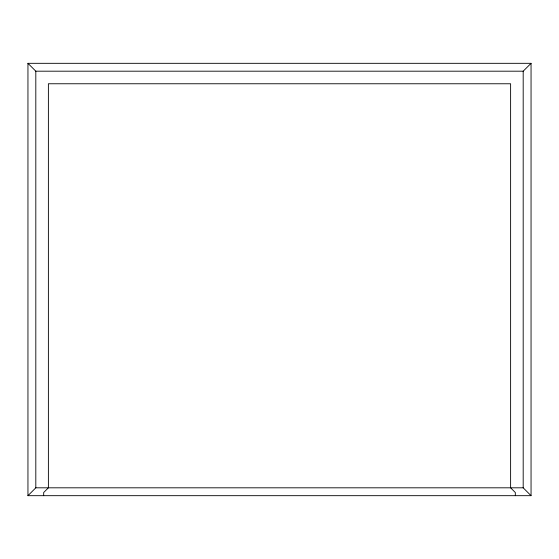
<?xml version="1.0" encoding="UTF-8"?>
<svg xmlns="http://www.w3.org/2000/svg" width="559" height="559" viewBox="0 0 559 559"><rect width="100%" height="100%" fill="white"/><g stroke="black" fill="none" stroke-linecap="round" stroke-linejoin="round"><path stroke-width="0.84" d="M27.95 495.679L35.811 487.811L523.189 487.811L531.05 495.679L531.05 63.321L27.95 63.328L27.95 495.679L531.05 495.679M27.95 63.328L35.811 71.189L523.189 71.189L531.05 63.328M523.189 71.189L523.189 487.811M515.328 495.679L515.328 492.528L510.612 487.811L510.612 83.766L48.388 83.759L48.388 487.811L43.672 492.528L43.672 495.679M35.811 71.189L35.811 487.811"/></g></svg>
